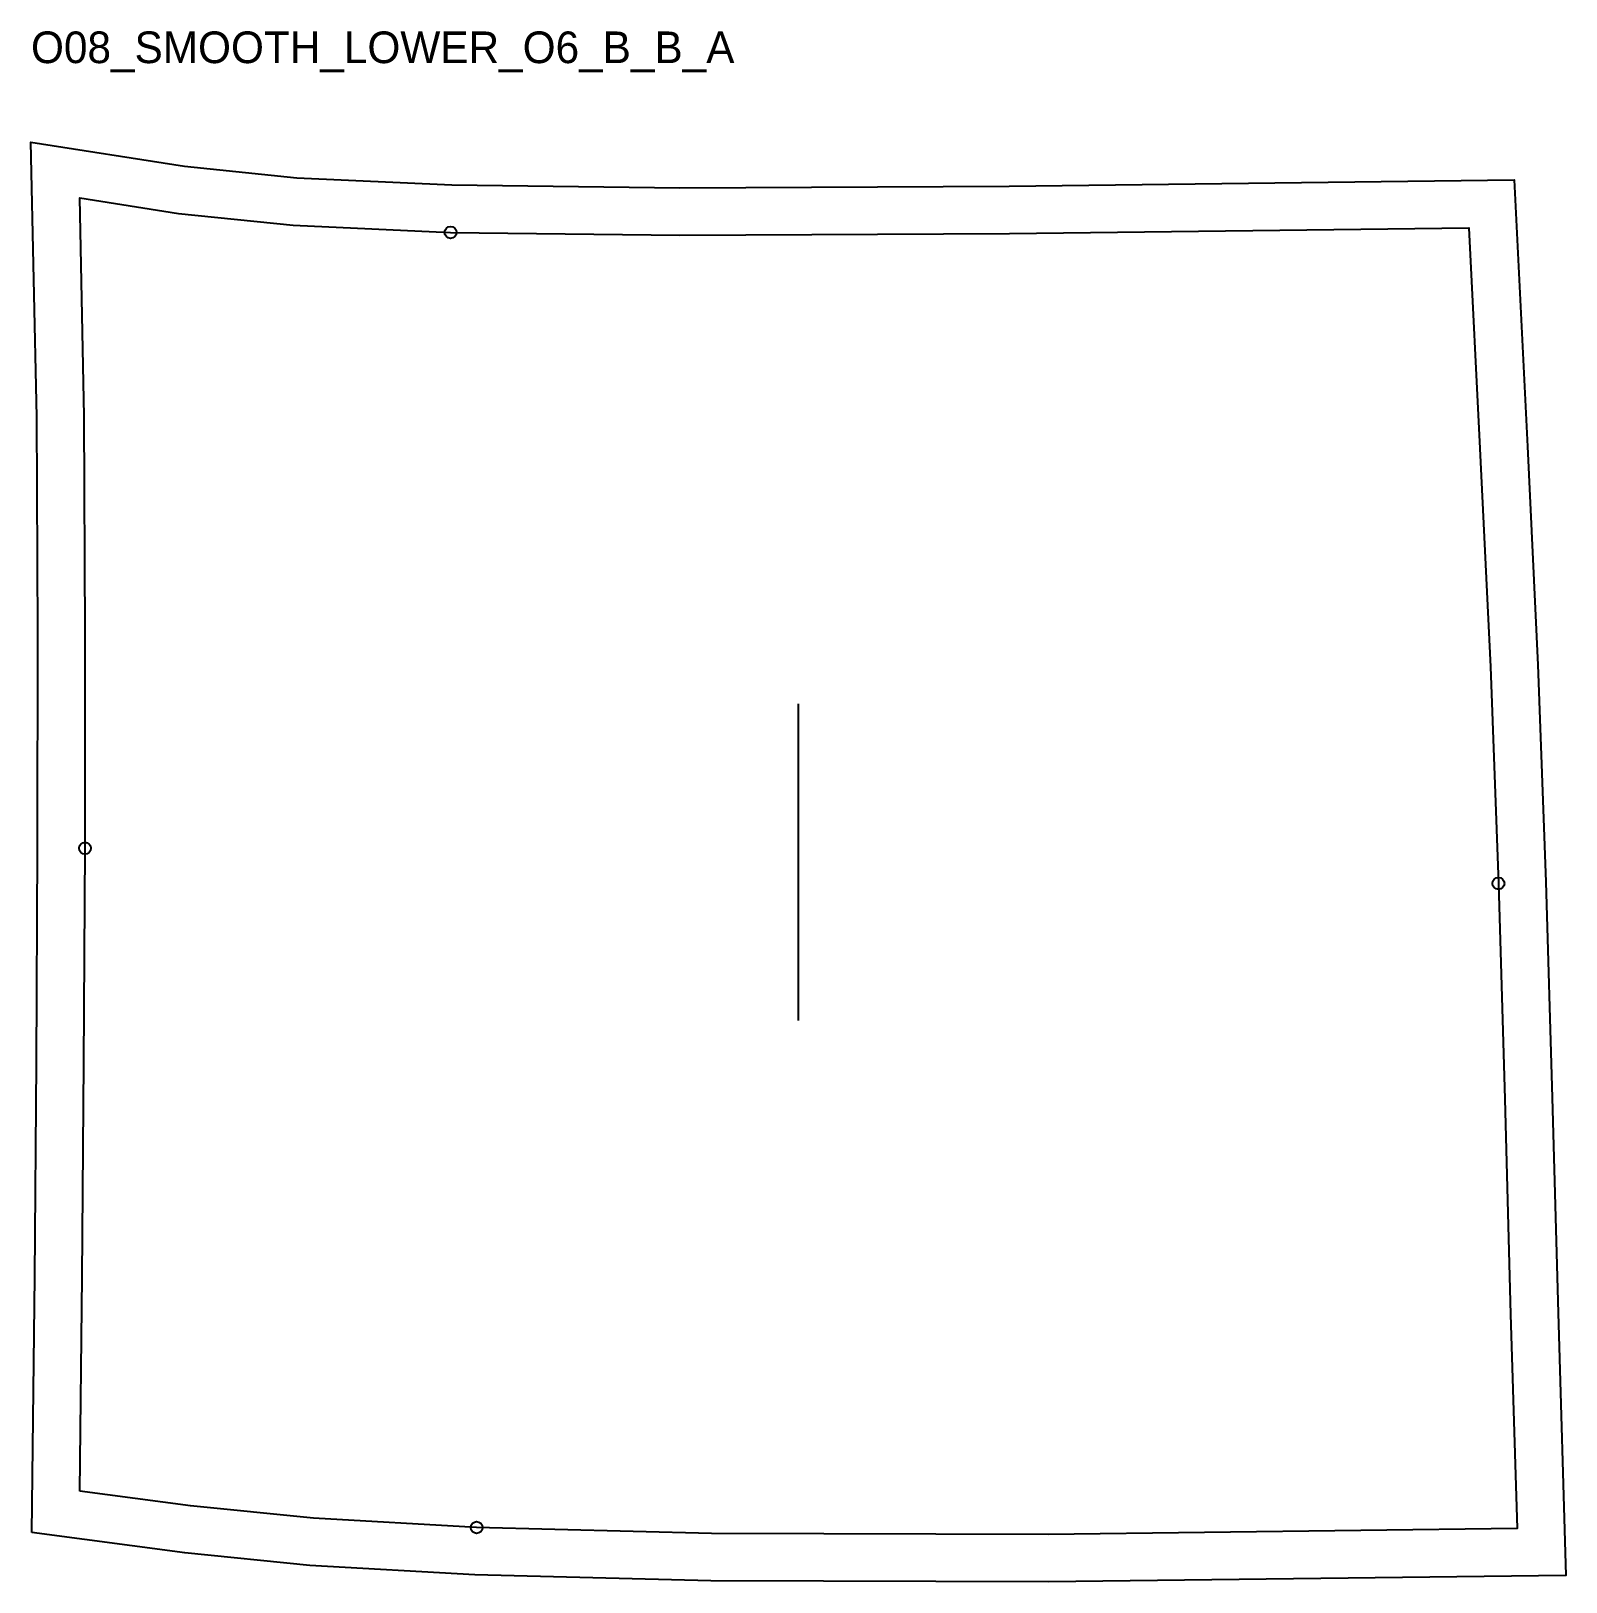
# Model space of a CAD drawing. Header units: millimetres. Extents: x -12 to 376, y -23 to 369.
import ezdxf

# ---------------------------------------------------------------- set-up
doc = ezdxf.new("R2010")
doc.units = ezdxf.units.MM
for name, color, linetype in [('CUT', 1, 'Continuous'), ('GRAIN', 3, 'Continuous'), ('ID', 7, 'Continuous'), ('NOTCH', 2, 'Continuous'), ('SEAM', 5, 'Continuous')]:
    doc.layers.add(name, color=color, linetype=linetype)

msp = doc.modelspace()

# ---------------------------------------------------------------- linework, layer by layer
at = {"layer": 'CUT'}
msp.add_lwpolyline([(-12.12, -10.49), (-11.36, 54.15), (-10.92, 108.24), (-10.65, 162.46), (-10.59, 216.85), (-10.85, 271.42), (-12.3, 340.8), (26.5, 334.73), (54.85, 331.86), (94.08, 330.01), (151.67, 329.32), (234.89, 329.74), (362.49, 331.3), (365.84, 263.97), (368.48, 208.8), (370.53, 153.93), (372.14, 99.37), (373.59, 45.05), (375.6, -21.33), (244.83, -22.98), (159.47, -22.73), (99.82, -21.21), (58.13, -18.79), (26.61, -15.65), (-12.12, -10.49)], close=True, dxfattribs=at)
at = {"layer": 'GRAIN'}
msp.add_line((181.65, 118.91), (181.65, 198.91), dxfattribs=at)
at = {"layer": 'NOTCH'}
for centre in [(93.73, 318.02), (1.35, 162.42), (358.53, 153.53), (100.32, -9.22)]:
    msp.add_circle(centre, 1.5, dxfattribs=at)
at = {"layer": 'SEAM'}
msp.add_lwpolyline([(0, 0), (0.64, 54.03), (1.08, 108.16), (1.35, 162.42), (1.41, 216.87), (1.15, 271.57), (0, 326.73), (24.97, 322.83), (53.96, 319.89), (93.73, 318.02), (151.63, 317.32), (234.99, 317.74), (351.08, 319.15), (353.85, 263.39), (356.49, 208.29), (358.53, 153.53), (360.14, 99.03), (361.6, 44.71), (363.23, -9.49), (244.77, -10.98), (159.64, -10.73), (100.32, -9.22), (59.08, -6.82), (28, -3.73)], close=True, dxfattribs=at)

# ---------------------------------------------------------------- texts
at = {"layer": 'ID'}
msp.add_text('O08_SMOOTH_LOWER_O6_B_B_A', height=8, dxfattribs=at).set_placement((-12.3, 360.8))

doc.saveas('drawing.dxf')
